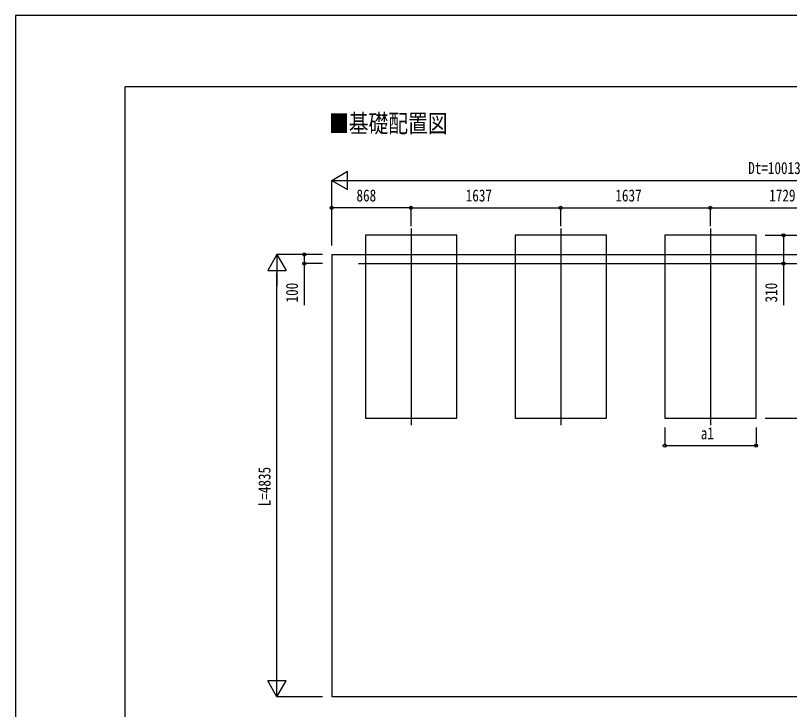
# Model space of a CAD drawing. Units: millimetres, scale not verified. Extents: x -16820 to 16820, y -11880 to 11880.
# Drawn here: x -16820 to -8353, y 4292 to 11880 of the extents above; entities that cross this region are included whole.
import ezdxf
from ezdxf.enums import TextEntityAlignment as Align

# ---------------------------------------------------------------- set-up
doc = ezdxf.new("R2010")
doc.units = ezdxf.units.MM
doc.header["$LTSCALE"] = 50
for name, color, linetype in [('0-2_USER1', 3, 'Continuous'), ('0-3_YKK_12', 2, 'Continuous'), ('0-5_YKK_A1', 4, 'Continuous'), ('0-6_YKK_D', 6, 'Continuous'), ('0-7_YKK_ZWAK', 7, 'Continuous')]:
    doc.layers.add(name, color=color, linetype=linetype)
doc.styles.add('ＭＳ ゴシック', font='')
doc.styles.get('ＭＳ ゴシック').set_extended_font_data('MS Gothic')

msp = doc.modelspace()

# ---------------------------------------------------------------- linework, layer by layer
at = {"layer": '0-3_YKK_12'}
for p, q in [((-12492.92, 9551.59), (-12492.92, 7401.59)), ((-10855.92, 9551.59), (-10855.92, 7401.59)), ((-9218.92, 9551.59), (-9218.92, 7401.59)), ((-13067.92, 9166.59), (-3640.92, 9166.59))]:
    msp.add_line(p, q, dxfattribs=at)
at = {"layer": '0-5_YKK_A1'}
for p, q in [((-13360.92, 9266.59), (-3347.92, 9266.59)), ((-13360.92, 9266.59), (-13360.92, 4431.59)), ((-3346.92, 4431.59), (-13359.92, 4431.59))]:
    msp.add_line(p, q, dxfattribs=at)
for points in [[(-12992.92, 7476.59), (-11992.92, 7476.59), (-11992.92, 9476.59), (-12992.92, 9476.59)], [(-11355.92, 7476.59), (-10355.92, 7476.59), (-10355.92, 9476.59), (-11355.92, 9476.59)], [(-9718.92, 7476.59), (-8718.92, 7476.59), (-8718.92, 9476.59), (-9718.92, 9476.59)]]:
    msp.add_lwpolyline(points, close=True, dxfattribs=at)
at = {"layer": '0-6_YKK_D'}
for p, q in [((-13360.92, 10076.59), (-13187.72, 10176.59)), ((-13187.72, 9976.59), (-13187.72, 10176.59)), ((-13360.92, 9366.59), (-13360.92, 10077.59)), ((-13360.92, 10076.59), (-13187.72, 9976.59)), ((-13360.92, 10076.59), (-13014.51, 10076.59)), ((-13160.92, 10076.59), (-3547.92, 10076.59)), ((-13360.92, 9576.59), (-13360.92, 9777.59)), ((-12492.92, 9776.59), (-13360.92, 9776.59)), ((-12492.92, 9576.59), (-12492.92, 9777.59)), ((-12492.92, 9576.59), (-12492.92, 9777.59)), ((-12492.92, 9776.59), (-10855.92, 9776.59)), ((-10855.92, 9576.59), (-10855.92, 9777.59)), ((-10855.92, 9576.59), (-10855.92, 9777.59)), ((-10855.92, 9776.59), (-9218.92, 9776.59)), ((-9218.92, 9576.59), (-9218.92, 9777.59)), ((-9218.92, 9576.59), (-9218.92, 9777.59)), ((-9218.92, 9776.59), (-7489.92, 9776.59)), ((-8618.92, 9476.59), (-8117.92, 9476.59)), ((-8618.92, 9476.59), (-8417.92, 9476.59)), ((-13960.92, 9266.59), (-14060.92, 9093.39)), ((-13460.92, 9266.59), (-13961.92, 9266.59)), ((-13960.92, 9266.59), (-13860.92, 9093.39)), ((-13960.92, 9266.59), (-13960.92, 8920.18)), ((-13460.92, 9266.59), (-13661.92, 9266.59)), ((-13460.92, 9166.59), (-13661.92, 9166.59)), ((-8618.92, 9166.59), (-8417.92, 9166.59)), ((-14060.92, 9093.39), (-13860.92, 9093.39)), ((-13960.92, 4631.59), (-13960.92, 9066.59)), ((-8618.92, 7476.59), (-8117.92, 7476.59)), ((-9718.92, 7376.59), (-9718.92, 7175.59)), ((-8718.92, 7376.59), (-8718.92, 7175.59)), ((-9718.92, 7176.59), (-8718.92, 7176.59)), ((-13960.92, 4431.59), (-13960.92, 4778)), ((-13960.92, 4431.59), (-14060.92, 4604.8)), ((-13860.92, 4604.8), (-14060.92, 4604.8)), ((-13960.92, 4431.59), (-13860.92, 4604.8)), ((-13460.92, 4431.59), (-13961.92, 4431.59))]:
    msp.add_line(p, q, dxfattribs=at)
for points in [[(-8418.92, 9476.59), (-8418.92, 9166.59), (-8418.92, 8712.19)], [(-13660.92, 9266.59), (-13660.92, 9166.59), (-13660.92, 8712.19)]]:
    msp.add_lwpolyline(points, dxfattribs=at)
for centre in [(-13360.92, 9776.59), (-12492.92, 9776.59), (-12492.92, 9776.59), (-10855.92, 9776.59), (-10855.92, 9776.59), (-9218.92, 9776.59), (-9218.92, 9776.59), (-8418.92, 9476.59), (-13660.92, 9266.59), (-13660.92, 9166.59), (-8418.92, 9166.59), (-9718.92, 7176.59), (-8718.92, 7176.59)]:
    msp.add_circle(centre, 17, dxfattribs=at)
at = {"layer": '0-7_YKK_ZWAK'}
for p in [(15580.08, 11100), (-15619.92, -10100)]:
    msp.add_line(p, (-15619.92, 11100), dxfattribs=at)
msp.add_lwpolyline([(-16820, -11880), (16820, -11880), (16820, 11880), (-16820, 11880)], close=True, dxfattribs=at)

# ---------------------------------------------------------------- texts
at = {"layer": '0-2_USER1', "style": 'ＭＳ ゴシック', "width": 0.8}
msp.add_text('■基礎配置図', height=197.9, dxfattribs=at).set_placement((-13389.8, 10541.59), align=Align.BOTTOM_LEFT)
at = {"layer": '0-6_YKK_D', "style": 'ＭＳ ゴシック', "width": 0.8}
for s, p in [('Dt=10013', (-8805.62, 10106.59)), ('868', (-13090.12, 9806.59)), ('1637', (-11895.22, 9806.59)), ('1637', (-10258.22, 9806.59)), ('1729', (-8575.22, 9806.59)), ('a1', (-9324.52, 7206.59))]:
    msp.add_text(s, height=132, dxfattribs=at).set_placement(p, align=Align.BOTTOM_LEFT)
for s, p in [('100', (-13690.92, 8742.19)), ('310', (-8448.92, 8742.19)), ('L=4835', (-13990.92, 6513.09))]:
    msp.add_text(s, height=132, rotation=90, dxfattribs=at).set_placement(p, align=Align.BOTTOM_LEFT)

doc.saveas('drawing.dxf')
